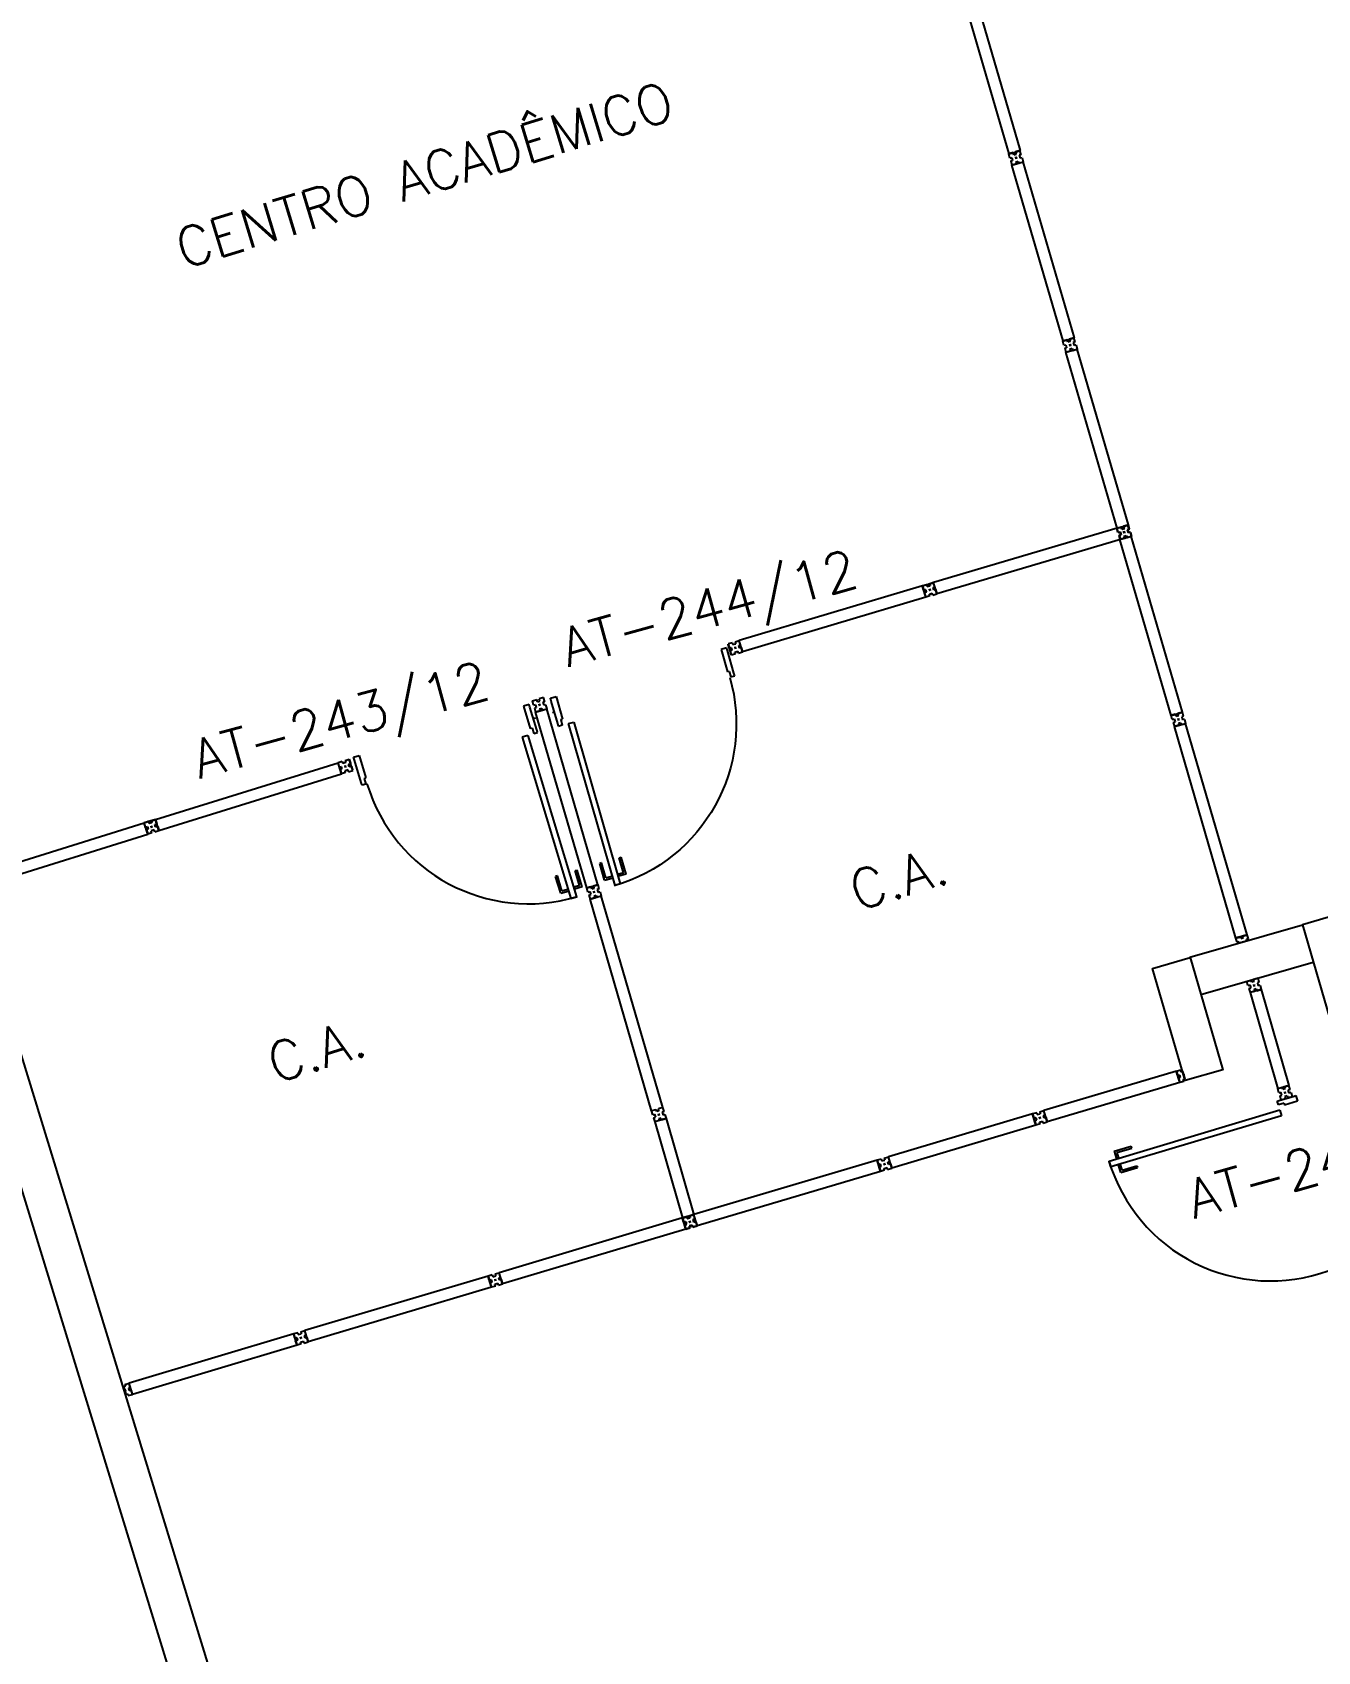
# Model space of a CAD drawing. Header units: millimetres. Extents: x 3089 to 3391, y 1087 to 1201.
# Drawn here: x 3132.51 to 3139.11, y 1111.65 to 1119.96 of the extents above; entities that cross this region are included whole.
import ezdxf

# ---------------------------------------------------------------- set-up
doc = ezdxf.new("R2010")
doc.units = ezdxf.units.MM
for name, color, linetype in [('ALV', 2, 'Continuous'), ('DIV', 2, 'Continuous'), ('ESTR', 3, 'Continuous'), ('TEXTO', 2, 'Continuous'), ('TEXTO-ENDEREÇO', 2, 'Continuous'), ('USO1', 2, 'Continuous')]:
    doc.layers.add(name, color=color, linetype=linetype)
doc.styles.add('1', font='romans.shx', dxfattribs={"height": 1.1})
doc.styles.add('UNB-100', font='simplex.shx', dxfattribs={"height": 0.2})
doc.styles.add('UNB-100-1', font='simplex.shx', dxfattribs={"height": 0.2})
doc.dimstyles.new('1-600', dxfattribs={"dimtxt": 1.1, "dimasz": 2.5, "dimexe": 2, "dimexo": 4, "dimgap": 0.2, "dimtad": 1, "dimdec": 0, "dimzin": 4, "dimdsep": 46, "dimlunit": 6, "dimtxsty": '1', "dimblk1": 'NONE', "dimblk2": 'NONE', "dimsah": 1, "dimcen": 0, "dimclrd": 2, "dimclre": 2, "dimclrt": 2, "dimadec": 0, "dimazin": 0, "dimtfac": 1, "dimtdec": 0, "dimtmove": 2, "dimatfit": 3, "dimldrblk": 'NONE', "dimfxl": 1, "dimtolj": 1, "dimtzin": 0, "dimarcsym": 0})

# ---------------------------------------------------------------- blocks, each defined once
blk = doc.blocks.new('PILINT-TTC')
for points in [[(-0.1572, -8.3909), (-0.1828, -8.9904), (-0.3826, -8.9819), (-0.357, -8.3824)], [(0.4422, -8.4164), (0.4167, -9.0159), (0.6165, -9.0244), (0.642, -8.425)]]:
    blk.add_lwpolyline(points, close=True)
blk = doc.blocks.new('DIVMT-TTC')
for p, q in [((-0.03, 0.03), (-0.03, 0.006)), ((-0.008, 0.03), (-0.03, 0.03)), ((-0.0185, 0.006), (-0.03, 0.006)), ((-0.0185, -0.006), (-0.0185, 0.006)), ((-0.008, 0.03), (-0.008, 0.02)), ((-0.008, 0.02), (0.008, 0.02)), ((-0.0051, 0), (0.0051, 0)), ((0.0051, 0), (-0.0051, 0)), ((-0.0051, 0), (0.0051, 0)), ((0, -0.0051), (0, 0.0051)), ((0, 0.0051), (0, -0.0051)), ((0.008, 0.03), (0.008, 0.02)), ((0.008, 0.03), (0.03, 0.03)), ((0.0205, 0.006), (0.03, 0.006)), ((0.0205, -0.006), (0.0205, 0.006)), ((0.0205, 0.006), (0.0205, -0.006)), ((0.0205, 0.006), (0.03, 0.006)), ((0.97, 0.03), (0.03, 0.03)), ((0.03, 0.006), (0.03, 0.03)), ((0.03, -0.03), (0.03, 0.03)), ((0.03, -0.005), (0.03, 0.005)), ((0.97, -0.03), (0.97, 0.03)), ((0.97, 0.03), (0.97, 0.009)), ((0.97, 0.009), (0.97, 0.027)), ((0.9795, 0.006), (0.97, 0.006)), ((0.97, -0.005), (0.97, 0.005)), ((0.9795, 0.006), (0.9795, -0.006)), ((1.0051, 0), (0.9949, 0)), ((1, 0.0051), (1, -0.0051)), ((-0.0185, -0.006), (-0.03, -0.006)), ((-0.03, -0.03), (-0.03, -0.006)), ((-0.008, -0.03), (-0.03, -0.03)), ((-0.008, -0.03), (-0.008, -0.02)), ((-0.008, -0.02), (0.008, -0.02)), ((0.008, -0.03), (0.008, -0.02)), ((0.008, -0.03), (0.03, -0.03)), ((0.0205, -0.006), (0.03, -0.006)), ((0.0205, -0.006), (0.03, -0.006)), ((0.03, -0.006), (0.03, -0.03)), ((0.97, -0.03), (0.03, -0.03)), ((0.9795, -0.006), (0.97, -0.006)), ((0.97, -0.009), (0.97, -0.027))]:
    blk.add_line(p, q)
blk = doc.blocks.new('PDV2D-TTC')
at = {"layer": 'DIV'}
for p, q in [((0.0299, 0.05), (0.0599, 0.05)), ((0.0299, 0.035), (0.0299, 0.05)), ((0.0299, -0.035), (0.0299, 0.035)), ((0.0599, 0.05), (0.0599, -0.0199)), ((0.9412, 0.05), (0.9412, -0.0199)), ((0.9712, 0.05), (0.9412, 0.05)), ((0.9712, 0.035), (0.9712, 0.05)), ((0.9712, -0.035), (0.9712, 0.035)), ((0.0299, -0.05), (0.0299, -0.0347)), ((0.05, -0.05), (0.0299, -0.05)), ((0.05, -0.0199), (0.0599, -0.0199)), ((0.05, -0.0199), (0.05, -0.05)), ((0.0787, -0.0505), (0.1087, -0.0505)), ((0.0787, -0.0505), (0.0787, -0.9647)), ((0.1087, -0.0505), (0.1087, -0.9647)), ((0.9512, -0.0199), (0.9412, -0.0199)), ((0.9512, -0.0199), (0.9512, -0.05)), ((0.9512, -0.05), (0.9712, -0.05)), ((0.9712, -0.05), (0.9712, -0.0347)), ((0.1087, -0.9647), (0.0787, -0.9647))]:
    blk.add_line(p, q, dxfattribs=at)
at = {"layer": 'DIV', "color": 1}
for p, q in [((0.0362, -0.9247), (0.0362, -0.8347)), ((0.0462, -0.8347), (0.0364, -0.8347)), ((0.0462, -0.9147), (0.0462, -0.8347)), ((0.1409, -0.9147), (0.1409, -0.8347)), ((0.1409, -0.8347), (0.1507, -0.8347)), ((0.1509, -0.9247), (0.1509, -0.8347)), ((0.0362, -0.9247), (0.0763, -0.9247)), ((0.0462, -0.9147), (0.0763, -0.9147)), ((0.1409, -0.9147), (0.1108, -0.9147)), ((0.1509, -0.9247), (0.1108, -0.9247))]:
    blk.add_line(p, q, dxfattribs=at)
blk.add_arc((0.0755, -0.1001), 0.8651, 270, 3.32145, dxfattribs=at)
blk = doc.blocks.new('MTT-TTC')
for p, q in [((-0.008, 0.03), (-0.03, 0.03)), ((-0.03, 0.03), (-0.03, 0.006)), ((-0.0185, 0.006), (-0.03, 0.006)), ((-0.0185, -0.006), (-0.0185, 0.006)), ((-0.008, 0.03), (-0.008, 0.02)), ((-0.008, 0.02), (0.008, 0.02)), ((-0.0051, 0), (0.0051, 0)), ((0, -0.0051), (0, 0.0051)), ((0.008, 0.03), (0.03, 0.03)), ((0.008, 0.03), (0.008, 0.02)), ((0.0205, -0.006), (0.0205, 0.006)), ((0.0205, 0.006), (0.03, 0.006)), ((0.03, 0.006), (0.03, 0.03)), ((-0.03, -0.03), (-0.03, -0.006)), ((-0.0185, -0.006), (-0.03, -0.006)), ((-0.008, -0.03), (-0.03, -0.03)), ((-0.008, -0.02), (0.008, -0.02)), ((-0.008, -0.03), (-0.008, -0.02)), ((0.008, -0.03), (0.008, -0.02)), ((0.008, -0.03), (0.03, -0.03)), ((0.0205, -0.006), (0.03, -0.006)), ((0.03, -0.006), (0.03, -0.03))]:
    blk.add_line(p, q)
blk = doc.blocks.new('MTINI-TTC')
for p, q in [((-0.03, 0.008), (-0.03, 0.03)), ((0.03, 0.03), (-0.03, 0.03)), ((-0.03, 0.008), (-0.02, 0.008)), ((-0.009, 0.03), (-0.027, 0.03)), ((-0.02, 0.008), (-0.02, 0)), ((-0.0009, 0), (-0.02, 0)), ((-0.006, 0.0205), (-0.006, 0.03)), ((-0.006, 0.0225), (-0.006, 0.027)), ((-0.006, 0.0205), (0.006, 0.0205)), ((0.0051, 0), (-0.0051, 0)), ((0.005, 0.03), (-0.005, 0.03)), ((0.004, 0.0205), (-0.004, 0.0205)), ((0.02, 0), (-0.0009, 0)), ((0, -0.0051), (0, 0.0051)), ((0.006, 0.0205), (0.006, 0.03)), ((0.006, 0.0225), (0.006, 0.027)), ((0.009, 0.03), (0.027, 0.03)), ((0.03, 0.008), (0.02, 0.008)), ((0.02, 0), (0.02, 0.008)), ((0.03, 0.008), (0.03, 0.03))]:
    blk.add_line(p, q)
blk = doc.blocks.new('*D158')
at = {"layer": 'DEFPOINTS', "color": 0, "transparency": 16777216}
for p in [(3164.9396, 1111.7936), (3165.2562, 1110.3274), (3135.4967, 1104.1041), (3135.9367, 1102.6701), (3156.9629, 1101.7413)]:
    blk.add_point(p, dxfattribs=at)
at = {"layer": 'USO1', "color": 2, "lineweight": -2, "transparency": 16777216}
for p, q in [((3166.1002, 1106.4174), (3167.0501, 1102.0167)), ((3137.1102, 1098.8461), (3138.4284, 1094.5505))]:
    blk.add_line(p, q, dxfattribs=at)
blk.add_arc((3240.3821, 762.3058), 349.5358, 102.18129, 107.059339, dxfattribs=at)
at = {"layer": 'USO1', "color": 2, "transparency": 16777216, "insert": (3151.9194, 1101.4266), "char_height": 1.1, "attachment_point": 5, "rotation": 14.62031, "style": '1'}
blk.add_mtext('\\A1;Agronomia e Veterinária', dxfattribs=at)
blk = doc.blocks.new('_NONE')
at = {"color": 0, "linetype": 'ByBlock'}
blk.add_circle((0, 0), 0.25, dxfattribs=at)
blk = doc.blocks.new('PDV1E-TTC')
at = {"layer": 'DIV'}
for p, q in [((-0.94, 0.075), (-0.91, 0.075)), ((-0.94, 0.06), (-0.94, 0.075)), ((-0.94, -0.06), (-0.94, 0.06)), ((-0.91, 0.075), (-0.91, -0.0449)), ((0, 0.075), (-0.03, 0.075)), ((-0.03, 0.075), (-0.03, -0.0449)), ((0, 0.06), (0, 0.075)), ((0, -0.06), (0, 0.06)), ((0, 0), (0.0116, 0)), ((-0.94, -0.075), (-0.94, -0.0597)), ((-0.9199, -0.075), (-0.94, -0.075)), ((-0.9199, -0.0449), (-0.9199, -0.075)), ((-0.9199, -0.0449), (-0.91, -0.0449)), ((-0.0521, -0.0755), (-0.0821, -0.0755)), ((-0.0817, -0.0755), (-0.0817, -0.9397)), ((-0.0517, -0.0755), (-0.0517, -0.9397)), ((-0.0201, -0.0449), (-0.03, -0.0449)), ((-0.0201, -0.0449), (-0.0201, -0.075)), ((-0.0201, -0.075), (0, -0.075)), ((0, -0.075), (0, -0.0597)), ((-0.0817, -0.9397), (-0.0517, -0.9397))]:
    blk.add_line(p, q, dxfattribs=at)
at = {"layer": 'DIV', "color": 1}
for p, q in [((-0.1238, -0.8997), (-0.1238, -0.8097)), ((-0.1138, -0.8097), (-0.1237, -0.8097)), ((-0.1138, -0.8897), (-0.1138, -0.8097)), ((-0.0192, -0.8097), (-0.0093, -0.8097)), ((-0.0192, -0.8897), (-0.0192, -0.8097)), ((-0.0092, -0.8997), (-0.0092, -0.8097)), ((-0.1238, -0.8997), (-0.0838, -0.8997)), ((-0.1138, -0.8897), (-0.0838, -0.8897)), ((-0.0192, -0.8897), (-0.0492, -0.8897)), ((-0.0092, -0.8997), (-0.0492, -0.8997))]:
    blk.add_line(p, q, dxfattribs=at)
blk.add_arc((-0.0485, -0.0751), 0.8651, 180, 270, dxfattribs=at)

msp = doc.modelspace()

# ---------------------------------------------------------------- linework, layer by layer
at = {"layer": 'ALV'}
for p, q in [((3135.6943, 1104.1628), (3130.358, 1121.5524)), ((3135.5031, 1104.1041), (3130.1668, 1121.4938))]:
    msp.add_line(p, q, dxfattribs=at)
at = {"layer": 'DIV'}
for p, q in [((3138.0796, 1117.4132), (3137.1382, 1117.1344)), ((3138.0967, 1117.3557), (3137.1553, 1117.0769)), ((3137.0807, 1117.1172), (3137.1381, 1117.1345)), ((3137.1381, 1117.1345), (3137.118, 1117.1284)), ((3137.0807, 1117.1173), (3136.1408, 1116.8365)), ((3137.0978, 1117.0598), (3136.1579, 1116.779)), ((3137.1018, 1117.1236), (3137.0807, 1117.1173)), ((3137.0807, 1117.1173), (3137.0875, 1117.0943)), ((3137.0807, 1117.1173), (3137.0867, 1117.0972)), ((3137.0978, 1117.0598), (3137.0807, 1117.1173)), ((3137.0867, 1117.0972), (3137.0816, 1117.1144)), ((3137.1008, 1117.1233), (3137.0835, 1117.1181)), ((3137.0986, 1117.0976), (3137.0875, 1117.0943)), ((3137.0967, 1117.097), (3137.0875, 1117.0943)), ((3137.0907, 1117.0838), (3137.0878, 1117.0933)), ((3137.102, 1117.0861), (3137.091, 1117.0828)), ((3137.1001, 1117.0855), (3137.091, 1117.0828)), ((3137.0978, 1117.0598), (3137.091, 1117.0828)), ((3137.0918, 1117.0799), (3137.097, 1117.0627)), ((3137.0967, 1117.097), (3137.1001, 1117.0855)), ((3137.1189, 1117.0661), (3137.0978, 1117.0598)), ((3137.102, 1117.0861), (3137.0986, 1117.0976)), ((3137.1018, 1117.1236), (3137.1046, 1117.114)), ((3137.1064, 1117.115), (3137.1036, 1117.1241)), ((3137.1046, 1117.1244), (3137.1142, 1117.1273)), ((3137.1046, 1117.114), (3137.12, 1117.1186)), ((3137.1179, 1117.1185), (3137.1064, 1117.115)), ((3137.1229, 1117.0986), (3137.1131, 1117.0956)), ((3137.1131, 1117.0957), (3137.1229, 1117.0986)), ((3137.1229, 1117.0986), (3137.1131, 1117.0957)), ((3137.1131, 1117.0957), (3137.1229, 1117.0986)), ((3137.1229, 1117.0986), (3137.1131, 1117.0957)), ((3137.1179, 1117.1185), (3137.1151, 1117.1276)), ((3137.1161, 1117.0757), (3137.1314, 1117.0802)), ((3137.1189, 1117.0661), (3137.1161, 1117.0757)), ((3137.1195, 1117.0922), (3137.1165, 1117.102)), ((3137.1166, 1117.102), (3137.1195, 1117.0922)), ((3137.1195, 1117.0922), (3137.1166, 1117.102)), ((3137.1166, 1117.102), (3137.1195, 1117.0922)), ((3137.1171, 1117.1281), (3137.1382, 1117.1344)), ((3137.1171, 1117.1281), (3137.12, 1117.1186)), ((3137.118, 1117.1284), (3137.1353, 1117.1336)), ((3137.1342, 1117.0706), (3137.1314, 1117.0802)), ((3137.1342, 1117.0706), (3137.1553, 1117.0769)), ((3137.1359, 1117.1087), (3137.1451, 1117.1114)), ((3137.1359, 1117.1087), (3137.1451, 1117.1114)), ((3137.1359, 1117.1087), (3137.1394, 1117.0972)), ((3137.1394, 1117.0972), (3137.1359, 1117.1087)), ((3137.1553, 1117.0769), (3137.1382, 1117.1344)), ((3137.1451, 1117.1114), (3137.1382, 1117.1344)), ((3137.1394, 1117.0972), (3137.1485, 1117.0999)), ((3137.1394, 1117.0972), (3137.1485, 1117.0999)), ((3137.1482, 1117.1009), (3137.1453, 1117.1105)), ((3137.1485, 1117.0999), (3137.1553, 1117.0769)), ((3136.1044, 1116.8257), (3136.0833, 1116.8194)), ((3136.0833, 1116.8194), (3136.0902, 1116.7964)), ((3136.0833, 1116.8194), (3136.0893, 1116.7993)), ((3136.1004, 1116.7619), (3136.0833, 1116.8194)), ((3136.0893, 1116.7993), (3136.0842, 1116.8165)), ((3136.1044, 1116.8257), (3136.1072, 1116.8161)), ((3136.1072, 1116.8161), (3136.1226, 1116.8206)), ((3136.1192, 1116.8041), (3136.1221, 1116.7943)), ((3136.1221, 1116.7943), (3136.1192, 1116.8041)), ((3136.1192, 1116.8041), (3136.1221, 1116.7943)), ((3136.1197, 1116.8302), (3136.1408, 1116.8365)), ((3136.1197, 1116.8302), (3136.1226, 1116.8206)), ((3136.1386, 1116.8108), (3136.1477, 1116.8135)), ((3136.1386, 1116.8108), (3136.1477, 1116.8135)), ((3136.1386, 1116.8108), (3136.142, 1116.7993)), ((3136.142, 1116.7993), (3136.1386, 1116.8108)), ((3136.1579, 1116.779), (3136.1408, 1116.8365)), ((3136.1477, 1116.8135), (3136.1408, 1116.8365)), ((3136.1508, 1116.803), (3136.1479, 1116.8126)), ((3136.1012, 1116.7997), (3136.0902, 1116.7964)), ((3136.0993, 1116.7991), (3136.0902, 1116.7964)), ((3136.0933, 1116.7858), (3136.0904, 1116.7954)), ((3136.1046, 1116.7882), (3136.0936, 1116.7849)), ((3136.1027, 1116.7876), (3136.0936, 1116.7849)), ((3136.1004, 1116.7619), (3136.0936, 1116.7849)), ((3136.0944, 1116.782), (3136.0996, 1116.7648)), ((3136.0993, 1116.7991), (3136.1027, 1116.7876)), ((3136.1215, 1116.7682), (3136.1004, 1116.7619)), ((3136.1046, 1116.7882), (3136.1012, 1116.7997)), ((3136.1157, 1116.7977), (3136.1255, 1116.8007)), ((3136.1255, 1116.8007), (3136.1157, 1116.7977)), ((3136.1157, 1116.7977), (3136.1255, 1116.8007)), ((3136.1255, 1116.8007), (3136.1157, 1116.7977)), ((3136.1187, 1116.7777), (3136.134, 1116.7823)), ((3136.1215, 1116.7682), (3136.1187, 1116.7777)), ((3136.1368, 1116.7727), (3136.134, 1116.7823)), ((3136.1368, 1116.7727), (3136.1579, 1116.779)), ((3136.142, 1116.7993), (3136.1511, 1116.802)), ((3136.142, 1116.7993), (3136.1511, 1116.802)), ((3136.1511, 1116.802), (3136.1579, 1116.779)), ((3138.3565, 1116.4528), (3138.3795, 1116.4595)), ((3138.3626, 1116.4316), (3138.3565, 1116.4528)), ((3138.3626, 1116.4316), (3138.3722, 1116.4344)), ((3138.3671, 1116.4163), (3138.3767, 1116.4191)), ((3138.3671, 1116.4163), (3138.3732, 1116.3952)), ((3138.3722, 1116.4344), (3138.3767, 1116.4191)), ((3138.3732, 1116.3952), (3138.4309, 1116.4119)), ((3138.3963, 1116.4018), (3138.3732, 1116.3952)), ((3138.6891, 1115.3099), (3138.3732, 1116.3952)), ((3138.3828, 1116.4484), (3138.3795, 1116.4595)), ((3138.3828, 1116.4484), (3138.3943, 1116.4518)), ((3138.3986, 1116.4338), (3138.3888, 1116.4309)), ((3138.3888, 1116.4309), (3138.3986, 1116.4338)), ((3138.4141, 1116.4695), (3138.3911, 1116.4628)), ((3138.3943, 1116.4518), (3138.3911, 1116.4628)), ((3138.3923, 1116.4372), (3138.3951, 1116.4274)), ((3138.3951, 1116.4274), (3138.3923, 1116.4372)), ((3138.3923, 1116.4372), (3138.3951, 1116.4274)), ((3138.4052, 1116.4143), (3138.3936, 1116.411)), ((3138.3936, 1116.411), (3138.4052, 1116.4143)), ((3138.3936, 1116.411), (3138.3963, 1116.4018)), ((3138.3936, 1116.411), (3138.3963, 1116.4018)), ((3138.3973, 1116.4021), (3138.4069, 1116.4049)), ((3138.4052, 1116.4143), (3138.4078, 1116.4052)), ((3138.4052, 1116.4143), (3138.4078, 1116.4052)), ((3138.4078, 1116.4052), (3138.4309, 1116.4119)), ((3138.4203, 1116.4484), (3138.4107, 1116.4456)), ((3138.4107, 1116.4456), (3138.4151, 1116.4302)), ((3138.4203, 1116.4484), (3138.4141, 1116.4695)), ((3138.4247, 1116.433), (3138.4151, 1116.4302)), ((3138.4247, 1116.433), (3138.4309, 1116.4119)), ((3138.7467, 1115.3267), (3138.4309, 1116.4119)), ((3134.1189, 1116.221), (3134.1399, 1116.2275)), ((3134.1189, 1116.221), (3134.1219, 1116.2115)), ((3134.1399, 1116.2275), (3134.1471, 1116.2046)), ((3134.1399, 1116.2275), (3134.1462, 1116.2075)), ((3134.1578, 1116.1703), (3134.1399, 1116.2275)), ((3134.1462, 1116.2075), (3134.1408, 1116.2247)), ((3133.1458, 1115.9189), (3134.0827, 1116.2097)), ((3133.1636, 1115.8617), (3134.1005, 1116.1524)), ((3134.1037, 1116.2162), (3134.0827, 1116.2097)), ((3134.1005, 1116.1524), (3134.0827, 1116.2097)), ((3134.0898, 1116.1868), (3134.0827, 1116.2097)), ((3134.0989, 1116.1896), (3134.0898, 1116.1868)), ((3134.0989, 1116.1896), (3134.0898, 1116.1868)), ((3134.0931, 1116.1763), (3134.0901, 1116.1858)), ((3134.1024, 1116.1782), (3134.0934, 1116.1753)), ((3134.1024, 1116.1782), (3134.0934, 1116.1753)), ((3134.0934, 1116.1753), (3134.1005, 1116.1524)), ((3134.0989, 1116.1896), (3134.1024, 1116.1782)), ((3134.1024, 1116.1782), (3134.0989, 1116.1896)), ((3134.1215, 1116.159), (3134.1005, 1116.1524)), ((3134.1037, 1116.2162), (3134.1066, 1116.2067)), ((3134.1219, 1116.2115), (3134.1066, 1116.2067)), ((3134.1251, 1116.1915), (3134.1153, 1116.1885)), ((3134.1153, 1116.1885), (3134.1251, 1116.1915)), ((3134.1251, 1116.1915), (3134.1153, 1116.1885)), ((3134.1153, 1116.1885), (3134.1251, 1116.1915)), ((3134.1338, 1116.1733), (3134.1185, 1116.1685)), ((3134.1215, 1116.159), (3134.1185, 1116.1685)), ((3134.1187, 1116.1949), (3134.1217, 1116.1851)), ((3134.1217, 1116.1851), (3134.1187, 1116.1949)), ((3134.1187, 1116.1949), (3134.1217, 1116.1851)), ((3134.1368, 1116.1637), (3134.1338, 1116.1733)), ((3134.1361, 1116.2012), (3134.1471, 1116.2046)), ((3134.1397, 1116.1898), (3134.1361, 1116.2012)), ((3134.1368, 1116.1637), (3134.1578, 1116.1703)), ((3134.138, 1116.2018), (3134.1471, 1116.2046)), ((3134.138, 1116.2018), (3134.1416, 1116.1904)), ((3134.1397, 1116.1898), (3134.1506, 1116.1932)), ((3134.1416, 1116.1904), (3134.1506, 1116.1932)), ((3134.1503, 1116.1941), (3134.1474, 1116.2037)), ((3134.1578, 1116.1703), (3134.1506, 1116.1932)), ((3134.1515, 1116.1903), (3134.1569, 1116.1731)), ((3132.2366, 1115.6344), (3133.0885, 1115.9011)), ((3133.1095, 1115.9076), (3133.0885, 1115.9011)), ((3133.1064, 1115.8438), (3133.0885, 1115.9011)), ((3133.0957, 1115.8782), (3133.0885, 1115.9011)), ((3133.1459, 1115.9189), (3133.0886, 1115.9012)), ((3133.0886, 1115.9012), (3133.1086, 1115.9074)), ((3133.1086, 1115.9074), (3133.0914, 1115.9021)), ((3133.1095, 1115.9076), (3133.1125, 1115.8981)), ((3133.1143, 1115.8992), (3133.1115, 1115.9083)), ((3133.122, 1115.9115), (3133.1124, 1115.9086)), ((3133.1278, 1115.9029), (3133.1125, 1115.8981)), ((3133.1143, 1115.8992), (3133.1258, 1115.9027)), ((3133.1258, 1115.9027), (3133.1229, 1115.9118)), ((3133.1248, 1115.9124), (3133.1458, 1115.9189)), ((3133.1248, 1115.9124), (3133.1278, 1115.9029)), ((3133.1258, 1115.9127), (3133.143, 1115.918)), ((3133.142, 1115.8926), (3133.1529, 1115.896)), ((3133.1455, 1115.8812), (3133.142, 1115.8926)), ((3133.1439, 1115.8932), (3133.1529, 1115.896)), ((3133.1439, 1115.8932), (3133.1474, 1115.8818)), ((3133.1458, 1115.9189), (3133.1529, 1115.896)), ((3133.1458, 1115.9189), (3133.152, 1115.8989)), ((3133.1636, 1115.8617), (3133.1458, 1115.9189)), ((3133.152, 1115.8989), (3133.1467, 1115.9161)), ((3133.1562, 1115.8855), (3133.1532, 1115.8951)), ((3132.2544, 1115.5771), (3133.1064, 1115.8438)), ((3133.1047, 1115.881), (3133.0957, 1115.8782)), ((3133.1047, 1115.881), (3133.0957, 1115.8782)), ((3133.0989, 1115.8677), (3133.0959, 1115.8772)), ((3133.1083, 1115.8696), (3133.0992, 1115.8667)), ((3133.1083, 1115.8696), (3133.0992, 1115.8667)), ((3133.0992, 1115.8667), (3133.1064, 1115.8438)), ((3133.1047, 1115.881), (3133.1083, 1115.8696)), ((3133.1083, 1115.8696), (3133.1047, 1115.881)), ((3133.1274, 1115.8504), (3133.1064, 1115.8438)), ((3133.1212, 1115.8799), (3133.131, 1115.8829)), ((3133.1309, 1115.8829), (3133.1212, 1115.8799)), ((3133.1212, 1115.8799), (3133.1309, 1115.8829)), ((3133.1309, 1115.8829), (3133.1212, 1115.8799)), ((3133.1212, 1115.8799), (3133.1309, 1115.8829)), ((3133.1397, 1115.8647), (3133.1244, 1115.8599)), ((3133.1274, 1115.8504), (3133.1244, 1115.8599)), ((3133.1276, 1115.8765), (3133.1246, 1115.8863)), ((3133.1246, 1115.8863), (3133.1276, 1115.8765)), ((3133.1276, 1115.8765), (3133.1246, 1115.8863)), ((3133.1246, 1115.8863), (3133.1276, 1115.8765)), ((3133.1426, 1115.8551), (3133.1397, 1115.8647)), ((3133.1426, 1115.8551), (3133.1636, 1115.8617)), ((3133.1455, 1115.8812), (3133.1565, 1115.8846)), ((3133.1474, 1115.8818), (3133.1565, 1115.8846)), ((3133.1636, 1115.8617), (3133.1565, 1115.8846)), ((3133.1574, 1115.8817), (3133.1627, 1115.8645)), ((3135.3587, 1115.5669), (3135.3817, 1115.5736)), ((3135.3648, 1115.5457), (3135.3587, 1115.5669)), ((3135.3849, 1115.5625), (3135.3817, 1115.5736)), ((3135.3849, 1115.5625), (3135.3964, 1115.5659)), ((3135.4163, 1115.5836), (3135.3932, 1115.5769)), ((3135.3964, 1115.5659), (3135.3932, 1115.5769)), ((3135.4224, 1115.5625), (3135.4128, 1115.5597)), ((3135.4128, 1115.5597), (3135.4173, 1115.5443)), ((3135.4224, 1115.5625), (3135.4163, 1115.5836)), ((3135.3648, 1115.5457), (3135.3744, 1115.5485)), ((3135.3693, 1115.5304), (3135.3789, 1115.5332)), ((3135.3693, 1115.5304), (3135.3754, 1115.5093)), ((3135.3744, 1115.5485), (3135.3789, 1115.5332)), ((3135.3754, 1115.5093), (3135.433, 1115.526)), ((3135.3985, 1115.516), (3135.3754, 1115.5093)), ((3135.6913, 1114.424), (3135.3754, 1115.5093)), ((3135.4007, 1115.5479), (3135.3909, 1115.545)), ((3135.3909, 1115.545), (3135.4007, 1115.5479)), ((3135.3944, 1115.5513), (3135.3973, 1115.5415)), ((3135.3973, 1115.5415), (3135.3944, 1115.5513)), ((3135.3944, 1115.5513), (3135.3973, 1115.5415)), ((3135.4073, 1115.5284), (3135.3958, 1115.5251)), ((3135.3958, 1115.5251), (3135.4073, 1115.5284)), ((3135.3958, 1115.5251), (3135.3985, 1115.516)), ((3135.3958, 1115.5251), (3135.3985, 1115.516)), ((3135.3994, 1115.5162), (3135.409, 1115.519)), ((3135.4073, 1115.5284), (3135.41, 1115.5193)), ((3135.4073, 1115.5284), (3135.41, 1115.5193)), ((3135.41, 1115.5193), (3135.433, 1115.526)), ((3135.4269, 1115.5471), (3135.4173, 1115.5443)), ((3135.4269, 1115.5471), (3135.433, 1115.526)), ((3135.7489, 1114.4408), (3135.433, 1115.526)), ((3138.6891, 1115.3099), (3138.7467, 1115.3267)), ((3138.7093, 1115.3158), (3138.692, 1115.3108)), ((3138.7148, 1115.3075), (3138.7122, 1115.3166)), ((3138.7131, 1115.3169), (3138.7227, 1115.3197)), ((3138.7263, 1115.3109), (3138.7148, 1115.3075)), ((3138.7263, 1115.3109), (3138.7237, 1115.32)), ((3138.7467, 1115.3267), (3138.7266, 1115.3208)), ((3138.7266, 1115.3208), (3138.7438, 1115.3259)), ((3138.7312, 1115.2909), (3138.7214, 1115.2881)), ((3138.7277, 1115.2846), (3138.7249, 1115.2944)), ((3138.7447, 1115.0875), (3138.7678, 1115.0941)), ((3138.7508, 1115.0663), (3138.7447, 1115.0875)), ((3138.7508, 1115.0663), (3138.7605, 1115.0691)), ((3138.7605, 1115.0691), (3138.7649, 1115.0537)), ((3138.771, 1115.0831), (3138.7678, 1115.0941)), ((3138.7825, 1115.0864), (3138.771, 1115.0831)), ((3138.7868, 1115.0684), (3138.777, 1115.0656)), ((3138.777, 1115.0656), (3138.7868, 1115.0684)), ((3138.8024, 1115.1041), (3138.7793, 1115.0975)), ((3138.7825, 1115.0864), (3138.7793, 1115.0975)), ((3138.7805, 1115.0719), (3138.7833, 1115.0621)), ((3138.7833, 1115.0621), (3138.7805, 1115.0719)), ((3138.7805, 1115.0719), (3138.7833, 1115.0621)), ((3138.8085, 1115.083), (3138.7989, 1115.0802)), ((3138.7989, 1115.0802), (3138.8033, 1115.0648)), ((3138.8085, 1115.083), (3138.8024, 1115.1041)), ((3138.8129, 1115.0676), (3138.8033, 1115.0648)), ((3138.8129, 1115.0676), (3138.819, 1115.0465)), ((3138.7553, 1115.051), (3138.7649, 1115.0537)), ((3138.7553, 1115.051), (3138.7614, 1115.0298)), ((3138.819, 1115.0465), (3138.7614, 1115.0298)), ((3138.7844, 1115.0365), (3138.7614, 1115.0298)), ((3138.7614, 1115.0298), (3138.9035, 1114.5368)), ((3138.7933, 1115.0489), (3138.7818, 1115.0456)), ((3138.7818, 1115.0456), (3138.7933, 1115.0489)), ((3138.7818, 1115.0456), (3138.7844, 1115.0365)), ((3138.7818, 1115.0456), (3138.7844, 1115.0365)), ((3138.795, 1115.0395), (3138.7854, 1115.0368)), ((3138.7933, 1115.0489), (3138.796, 1115.0398)), ((3138.7933, 1115.0489), (3138.796, 1115.0398)), ((3138.796, 1115.0398), (3138.819, 1115.0465)), ((3138.819, 1115.0465), (3138.9612, 1114.5534)), ((3138.3835, 1114.6265), (3137.7032, 1114.4244)), ((3138.4006, 1114.569), (3137.7203, 1114.3669)), ((3138.4006, 1114.569), (3138.3835, 1114.6265)), ((3138.3835, 1114.6265), (3138.3894, 1114.6064)), ((3138.4049, 1114.6318), (3138.3838, 1114.6255)), ((3138.3838, 1114.6255), (3138.4009, 1114.568)), ((3138.3894, 1114.6064), (3138.3843, 1114.6236)), ((3138.3898, 1114.6054), (3138.3846, 1114.6226)), ((3138.3994, 1114.6062), (3138.3903, 1114.6035)), ((3138.3997, 1114.6052), (3138.3906, 1114.6025)), ((3138.3934, 1114.593), (3138.3906, 1114.6025)), ((3138.3909, 1114.6015), (3138.3938, 1114.5919)), ((3138.3978, 1114.6046), (3138.3935, 1114.6033)), ((3138.4028, 1114.5947), (3138.3937, 1114.592)), ((3138.4031, 1114.5937), (3138.394, 1114.591)), ((3138.3946, 1114.5891), (3138.3997, 1114.5719)), ((3138.3949, 1114.5881), (3138.4, 1114.5708)), ((3138.4012, 1114.5931), (3138.3969, 1114.5918)), ((3138.3994, 1114.6062), (3138.4028, 1114.5947)), ((3138.4031, 1114.5937), (3138.3997, 1114.6052)), ((3138.4003, 1114.6033), (3138.4026, 1114.5956)), ((3138.422, 1114.5742), (3138.4009, 1114.568)), ((3138.4049, 1114.6318), (3138.4077, 1114.6222)), ((3138.4154, 1114.6245), (3138.4077, 1114.6222)), ((3138.4154, 1114.6245), (3138.4213, 1114.6045)), ((3138.4257, 1114.6078), (3138.4159, 1114.6049)), ((3138.426, 1114.6067), (3138.4162, 1114.6038)), ((3138.4191, 1114.5838), (3138.4268, 1114.5861)), ((3138.422, 1114.5742), (3138.4191, 1114.5838)), ((3138.4193, 1114.6112), (3138.4222, 1114.6014)), ((3138.4196, 1114.6102), (3138.4225, 1114.6004)), ((3138.4213, 1114.6045), (3138.4268, 1114.5861)), ((3138.9612, 1114.5534), (3138.9035, 1114.5368)), ((3138.9266, 1114.5435), (3138.9035, 1114.5368)), ((3138.9096, 1114.5157), (3138.9035, 1114.5368)), ((3138.9096, 1114.5157), (3138.9192, 1114.5185)), ((3138.914, 1114.5003), (3138.9237, 1114.5031)), ((3138.914, 1114.5003), (3138.9201, 1114.4792)), ((3138.9237, 1114.5031), (3138.9192, 1114.5185)), ((3138.9201, 1114.4792), (3138.9432, 1114.4858)), ((3138.9292, 1114.5343), (3138.9266, 1114.5435)), ((3138.9292, 1114.5343), (3138.9266, 1114.5435)), ((3138.9372, 1114.5465), (3138.9275, 1114.5437)), ((3138.9292, 1114.5343), (3138.9407, 1114.5377)), ((3138.9407, 1114.5377), (3138.9292, 1114.5343)), ((3138.9358, 1114.5149), (3138.9456, 1114.5177)), ((3138.9456, 1114.5177), (3138.9358, 1114.5149)), ((3138.9381, 1114.5468), (3138.9612, 1114.5534)), ((3138.9407, 1114.5377), (3138.9381, 1114.5468)), ((3138.9407, 1114.5377), (3138.9381, 1114.5468)), ((3138.9421, 1114.5114), (3138.9392, 1114.5212)), ((3138.9392, 1114.5212), (3138.9421, 1114.5114)), ((3138.9421, 1114.5114), (3138.9392, 1114.5212)), ((3138.9515, 1114.5002), (3138.94, 1114.4969)), ((3138.94, 1114.4969), (3138.9432, 1114.4858)), ((3138.9515, 1114.5002), (3138.9547, 1114.4891)), ((3138.9778, 1114.4958), (3138.9547, 1114.4891)), ((3138.9673, 1114.5323), (3138.9577, 1114.5295)), ((3138.9621, 1114.5142), (3138.9577, 1114.5295)), ((3138.9673, 1114.5323), (3138.9612, 1114.5534)), ((3138.9717, 1114.5169), (3138.9621, 1114.5142)), ((3138.9717, 1114.5169), (3138.9778, 1114.4958)), ((3135.6912, 1114.4242), (3135.7143, 1114.4308)), ((3135.6973, 1114.403), (3135.6912, 1114.4242)), ((3135.6973, 1114.403), (3135.7069, 1114.4058)), ((3135.7069, 1114.4058), (3135.7114, 1114.3904)), ((3135.7175, 1114.4198), (3135.7143, 1114.4308)), ((3135.729, 1114.4231), (3135.7175, 1114.4198)), ((3135.7333, 1114.4051), (3135.7235, 1114.4022)), ((3135.7235, 1114.4022), (3135.7333, 1114.4051)), ((3135.7489, 1114.4408), (3135.7258, 1114.4341)), ((3135.729, 1114.4231), (3135.7258, 1114.4341)), ((3135.727, 1114.4086), (3135.7298, 1114.3988)), ((3135.7298, 1114.3988), (3135.727, 1114.4086)), ((3135.727, 1114.4086), (3135.7298, 1114.3988)), ((3135.755, 1114.4197), (3135.7454, 1114.4169)), ((3135.7454, 1114.4169), (3135.7498, 1114.4015)), ((3135.755, 1114.4197), (3135.7489, 1114.4408)), ((3135.7594, 1114.4043), (3135.7498, 1114.4015)), ((3135.7594, 1114.4043), (3135.7655, 1114.3831)), ((3137.6457, 1114.4073), (3136.9059, 1114.1863)), ((3137.6668, 1114.4136), (3137.6457, 1114.4073)), ((3137.6457, 1114.4073), (3137.6517, 1114.3872)), ((3137.6457, 1114.4073), (3137.6526, 1114.3843)), ((3137.6628, 1114.3498), (3137.6457, 1114.4073)), ((3137.6517, 1114.3872), (3137.6466, 1114.4044)), ((3137.6668, 1114.4136), (3137.6697, 1114.404)), ((3137.6697, 1114.404), (3137.685, 1114.4086)), ((3137.6845, 1114.3822), (3137.6816, 1114.392)), ((3137.6816, 1114.392), (3137.6845, 1114.3822)), ((3137.6816, 1114.392), (3137.6845, 1114.3822)), ((3137.6821, 1114.4181), (3137.7032, 1114.4244)), ((3137.6821, 1114.4181), (3137.685, 1114.4086)), ((3137.701, 1114.3987), (3137.7101, 1114.4014)), ((3137.701, 1114.3987), (3137.7101, 1114.4014)), ((3137.7044, 1114.3872), (3137.701, 1114.3987)), ((3137.701, 1114.3987), (3137.7044, 1114.3872)), ((3137.7101, 1114.4014), (3137.7032, 1114.4244)), ((3137.7203, 1114.3669), (3137.7032, 1114.4244)), ((3137.7132, 1114.3909), (3137.7104, 1114.4005)), ((3135.7018, 1114.3877), (3135.7114, 1114.3904)), ((3135.7018, 1114.3877), (3135.7079, 1114.3665)), ((3135.7655, 1114.3831), (3135.7079, 1114.3665)), ((3135.7309, 1114.3732), (3135.7079, 1114.3665)), ((3135.7079, 1114.3665), (3135.85, 1113.8735)), ((3135.7398, 1114.3856), (3135.7283, 1114.3823)), ((3135.7283, 1114.3823), (3135.7398, 1114.3856)), ((3135.7283, 1114.3823), (3135.7309, 1114.3732)), ((3135.7283, 1114.3823), (3135.7309, 1114.3732)), ((3135.7415, 1114.3762), (3135.7319, 1114.3734)), ((3135.7398, 1114.3856), (3135.7425, 1114.3765)), ((3135.7398, 1114.3856), (3135.7425, 1114.3765)), ((3135.7425, 1114.3765), (3135.7655, 1114.3831)), ((3135.7655, 1114.3831), (3135.9077, 1113.8901)), ((3137.6628, 1114.3498), (3136.9231, 1114.1288)), ((3137.6636, 1114.3876), (3137.6526, 1114.3843)), ((3137.6617, 1114.387), (3137.6526, 1114.3843)), ((3137.6557, 1114.3738), (3137.6528, 1114.3833)), ((3137.667, 1114.3761), (3137.656, 1114.3728)), ((3137.6651, 1114.3755), (3137.656, 1114.3728)), ((3137.6628, 1114.3498), (3137.656, 1114.3728)), ((3137.6568, 1114.3699), (3137.662, 1114.3527)), ((3137.6617, 1114.387), (3137.6651, 1114.3755)), ((3137.6839, 1114.3561), (3137.6628, 1114.3498)), ((3137.667, 1114.3761), (3137.6636, 1114.3876)), ((3137.6781, 1114.3857), (3137.6879, 1114.3886)), ((3137.6879, 1114.3886), (3137.6781, 1114.3857)), ((3137.6781, 1114.3857), (3137.6879, 1114.3886)), ((3137.6879, 1114.3886), (3137.6781, 1114.3857)), ((3137.6811, 1114.3657), (3137.6964, 1114.3702)), ((3137.6839, 1114.3561), (3137.6811, 1114.3657)), ((3137.6993, 1114.3606), (3137.6964, 1114.3702)), ((3137.6993, 1114.3606), (3137.7203, 1114.3669)), ((3137.7044, 1114.3872), (3137.7135, 1114.3899)), ((3137.7044, 1114.3872), (3137.7135, 1114.3899)), ((3137.7135, 1114.3899), (3137.7203, 1114.3669)), ((3136.8484, 1114.1692), (3135.9071, 1113.8903)), ((3136.8695, 1114.1754), (3136.8484, 1114.1692)), ((3136.8484, 1114.1692), (3136.8553, 1114.1461)), ((3136.8484, 1114.1692), (3136.8544, 1114.149)), ((3136.8656, 1114.1116), (3136.8484, 1114.1692)), ((3136.8544, 1114.149), (3136.8493, 1114.1663)), ((3136.8663, 1114.1494), (3136.8553, 1114.1461)), ((3136.8644, 1114.1489), (3136.8553, 1114.1461)), ((3136.8584, 1114.1356), (3136.8556, 1114.1452)), ((3136.8644, 1114.1489), (3136.8678, 1114.1374)), ((3136.8697, 1114.1379), (3136.8663, 1114.1494)), ((3136.8695, 1114.1754), (3136.8724, 1114.1658)), ((3136.8724, 1114.1658), (3136.8877, 1114.1704)), ((3136.8809, 1114.1475), (3136.8906, 1114.1504)), ((3136.8906, 1114.1504), (3136.8809, 1114.1475)), ((3136.8809, 1114.1475), (3136.8906, 1114.1504)), ((3136.8906, 1114.1504), (3136.8809, 1114.1475)), ((3136.8843, 1114.1538), (3136.8872, 1114.1441)), ((3136.8872, 1114.1441), (3136.8843, 1114.1538)), ((3136.8843, 1114.1538), (3136.8872, 1114.1441)), ((3136.8849, 1114.18), (3136.9059, 1114.1863)), ((3136.8849, 1114.18), (3136.8877, 1114.1704)), ((3136.9037, 1114.1606), (3136.9128, 1114.1633)), ((3136.9037, 1114.1606), (3136.9128, 1114.1633)), ((3136.9037, 1114.1606), (3136.9071, 1114.1491)), ((3136.9071, 1114.1491), (3136.9037, 1114.1606)), ((3136.9231, 1114.1288), (3136.9059, 1114.1863)), ((3136.9128, 1114.1633), (3136.9059, 1114.1863)), ((3136.9071, 1114.1491), (3136.9162, 1114.1518)), ((3136.9071, 1114.1491), (3136.9162, 1114.1518)), ((3136.9159, 1114.1527), (3136.9131, 1114.1623)), ((3136.9162, 1114.1518), (3136.9231, 1114.1288)), ((3136.8656, 1114.1116), (3135.9242, 1113.8328)), ((3136.8697, 1114.1379), (3136.8587, 1114.1346)), ((3136.8678, 1114.1374), (3136.8587, 1114.1346)), ((3136.8656, 1114.1116), (3136.8587, 1114.1346)), ((3136.8596, 1114.1318), (3136.8647, 1114.1145)), ((3136.8866, 1114.1179), (3136.8656, 1114.1116)), ((3136.8838, 1114.1275), (3136.8991, 1114.1321)), ((3136.8866, 1114.1179), (3136.8838, 1114.1275)), ((3136.902, 1114.1225), (3136.8991, 1114.1321)), ((3136.902, 1114.1225), (3136.9231, 1114.1288)), ((3135.8496, 1113.8732), (3134.9097, 1113.5924)), ((3135.8667, 1113.8157), (3134.9268, 1113.5349)), ((3135.8495, 1113.8731), (3135.907, 1113.8904)), ((3135.8707, 1113.8795), (3135.8496, 1113.8732)), ((3135.8496, 1113.8732), (3135.8564, 1113.8502)), ((3135.8496, 1113.8732), (3135.8556, 1113.8531)), ((3135.8667, 1113.8157), (3135.8496, 1113.8732)), ((3135.9077, 1113.8901), (3135.85, 1113.8735)), ((3135.8731, 1113.8802), (3135.85, 1113.8735)), ((3135.8561, 1113.8524), (3135.85, 1113.8735)), ((3135.8556, 1113.8531), (3135.8504, 1113.8703)), ((3135.8696, 1113.8792), (3135.8524, 1113.874)), ((3135.8645, 1113.8775), (3135.8549, 1113.8747)), ((3135.8561, 1113.8524), (3135.8657, 1113.8551)), ((3135.8674, 1113.8535), (3135.8564, 1113.8502)), ((3135.8655, 1113.8529), (3135.8564, 1113.8502)), ((3135.8596, 1113.8397), (3135.8567, 1113.8492)), ((3135.8709, 1113.842), (3135.8598, 1113.8387)), ((3135.8689, 1113.8414), (3135.8598, 1113.8387)), ((3135.8667, 1113.8157), (3135.8598, 1113.8387)), ((3135.8605, 1113.837), (3135.8702, 1113.8398)), ((3135.8605, 1113.837), (3135.8666, 1113.8159)), ((3135.8607, 1113.8358), (3135.8658, 1113.8186)), ((3135.8631, 1113.8459), (3135.8729, 1113.8487)), ((3135.8729, 1113.8487), (3135.8631, 1113.8459)), ((3135.8654, 1113.8778), (3135.8885, 1113.8844)), ((3135.8655, 1113.8529), (3135.8689, 1113.8414)), ((3135.8702, 1113.8398), (3135.8657, 1113.8551)), ((3135.8694, 1113.8424), (3135.8666, 1113.8522)), ((3135.8666, 1113.8522), (3135.8694, 1113.8424)), ((3135.8694, 1113.8424), (3135.8666, 1113.8522)), ((3135.8666, 1113.8159), (3135.8897, 1113.8225)), ((3135.8878, 1113.822), (3135.8667, 1113.8157)), ((3135.8709, 1113.842), (3135.8674, 1113.8535)), ((3135.8707, 1113.8795), (3135.8735, 1113.8699)), ((3135.8752, 1113.8709), (3135.8725, 1113.88)), ((3135.8757, 1113.871), (3135.8731, 1113.8802)), ((3135.8757, 1113.871), (3135.8731, 1113.8802)), ((3135.8735, 1113.8803), (3135.883, 1113.8832)), ((3135.8735, 1113.8699), (3135.8888, 1113.8745)), ((3135.8867, 1113.8744), (3135.8752, 1113.8709)), ((3135.8757, 1113.871), (3135.8872, 1113.8744)), ((3135.8872, 1113.8744), (3135.8757, 1113.871)), ((3135.8918, 1113.8545), (3135.882, 1113.8515)), ((3135.882, 1113.8516), (3135.8918, 1113.8545)), ((3135.8918, 1113.8545), (3135.882, 1113.8516)), ((3135.882, 1113.8516), (3135.8918, 1113.8545)), ((3135.8918, 1113.8545), (3135.882, 1113.8516)), ((3135.8867, 1113.8744), (3135.884, 1113.8835)), ((3135.8872, 1113.8744), (3135.8846, 1113.8835)), ((3135.8872, 1113.8744), (3135.8846, 1113.8835)), ((3135.8849, 1113.8316), (3135.9003, 1113.8361)), ((3135.8878, 1113.822), (3135.8849, 1113.8316)), ((3135.8883, 1113.8481), (3135.8854, 1113.8579)), ((3135.8854, 1113.8579), (3135.8883, 1113.8481)), ((3135.8883, 1113.8481), (3135.8854, 1113.8579)), ((3135.8854, 1113.8579), (3135.8883, 1113.8481)), ((3135.886, 1113.884), (3135.9071, 1113.8903)), ((3135.886, 1113.884), (3135.8888, 1113.8745)), ((3135.898, 1113.8369), (3135.8865, 1113.8336)), ((3135.8865, 1113.8336), (3135.8897, 1113.8225)), ((3135.907, 1113.8904), (3135.8869, 1113.8843)), ((3135.8869, 1113.8843), (3135.9041, 1113.8895)), ((3135.898, 1113.8369), (3135.9012, 1113.8258)), ((3135.9031, 1113.8265), (3135.9003, 1113.8361)), ((3135.9243, 1113.8325), (3135.9012, 1113.8258)), ((3135.9031, 1113.8265), (3135.9242, 1113.8328)), ((3135.9138, 1113.869), (3135.9042, 1113.8662)), ((3135.9086, 1113.8508), (3135.9042, 1113.8662)), ((3135.9048, 1113.8646), (3135.9139, 1113.8673)), ((3135.9048, 1113.8646), (3135.9139, 1113.8673)), ((3135.9048, 1113.8646), (3135.9082, 1113.8531)), ((3135.9082, 1113.8531), (3135.9048, 1113.8646)), ((3135.9242, 1113.8328), (3135.9071, 1113.8903)), ((3135.9139, 1113.8673), (3135.9071, 1113.8903)), ((3135.9138, 1113.869), (3135.9077, 1113.8901)), ((3135.9082, 1113.8531), (3135.9173, 1113.8558)), ((3135.9082, 1113.8531), (3135.9173, 1113.8558)), ((3135.9182, 1113.8536), (3135.9086, 1113.8508)), ((3135.9171, 1113.8568), (3135.9142, 1113.8664)), ((3135.9173, 1113.8558), (3135.9242, 1113.8328)), ((3135.9182, 1113.8536), (3135.9243, 1113.8325)), ((3134.8522, 1113.5753), (3133.9125, 1113.295)), ((3134.8733, 1113.5816), (3134.8522, 1113.5753)), ((3134.8522, 1113.5753), (3134.859, 1113.5523)), ((3134.8522, 1113.5753), (3134.8582, 1113.5552)), ((3134.8693, 1113.5178), (3134.8522, 1113.5753)), ((3134.8582, 1113.5552), (3134.853, 1113.5724)), ((3134.8733, 1113.5816), (3134.8761, 1113.572)), ((3134.8761, 1113.572), (3134.8914, 1113.5766)), ((3134.8886, 1113.5861), (3134.9097, 1113.5924)), ((3134.8886, 1113.5861), (3134.8914, 1113.5766)), ((3134.9074, 1113.5667), (3134.9165, 1113.5694)), ((3134.9074, 1113.5667), (3134.9165, 1113.5694)), ((3134.9074, 1113.5667), (3134.9108, 1113.5552)), ((3134.9108, 1113.5552), (3134.9074, 1113.5667)), ((3134.9268, 1113.5349), (3134.9097, 1113.5924)), ((3134.9165, 1113.5694), (3134.9097, 1113.5924)), ((3134.9197, 1113.5589), (3134.9168, 1113.5685)), ((3134.8693, 1113.5178), (3133.9296, 1113.2375)), ((3134.87, 1113.5556), (3134.859, 1113.5523)), ((3134.8681, 1113.555), (3134.859, 1113.5523)), ((3134.8622, 1113.5417), (3134.8593, 1113.5513)), ((3134.8735, 1113.5441), (3134.8624, 1113.5408)), ((3134.8715, 1113.5435), (3134.8624, 1113.5408)), ((3134.8693, 1113.5178), (3134.8624, 1113.5408)), ((3134.8633, 1113.5379), (3134.8684, 1113.5207)), ((3134.8681, 1113.555), (3134.8715, 1113.5435)), ((3134.8904, 1113.5241), (3134.8693, 1113.5178)), ((3134.8735, 1113.5441), (3134.87, 1113.5556)), ((3134.8846, 1113.5536), (3134.8944, 1113.5566)), ((3134.8944, 1113.5566), (3134.8846, 1113.5536)), ((3134.8846, 1113.5536), (3134.8944, 1113.5566)), ((3134.8944, 1113.5566), (3134.8846, 1113.5536)), ((3134.8875, 1113.5336), (3134.9029, 1113.5382)), ((3134.8904, 1113.5241), (3134.8875, 1113.5336)), ((3134.888, 1113.56), (3134.8909, 1113.5502)), ((3134.8909, 1113.5502), (3134.888, 1113.56)), ((3134.888, 1113.56), (3134.8909, 1113.5502)), ((3134.9057, 1113.5286), (3134.9029, 1113.5382)), ((3134.9057, 1113.5286), (3134.9268, 1113.5349)), ((3134.9108, 1113.5552), (3134.9199, 1113.5579)), ((3134.9108, 1113.5552), (3134.9199, 1113.5579)), ((3134.9199, 1113.5579), (3134.9268, 1113.5349)), ((3133.855, 1113.2779), (3133.0103, 1113.0254)), ((3133.876, 1113.2842), (3133.8549, 1113.2779)), ((3133.8549, 1113.2779), (3133.8618, 1113.2549)), ((3133.8721, 1113.2204), (3133.855, 1113.2779)), ((3133.855, 1113.2779), (3133.861, 1113.2578)), ((3133.861, 1113.2578), (3133.8558, 1113.275)), ((3133.8728, 1113.2582), (3133.8618, 1113.2549)), ((3133.8709, 1113.2576), (3133.8618, 1113.2549)), ((3133.865, 1113.2444), (3133.8621, 1113.254)), ((3133.8762, 1113.2467), (3133.8652, 1113.2434)), ((3133.8743, 1113.2461), (3133.8652, 1113.2434)), ((3133.8721, 1113.2204), (3133.8652, 1113.2434)), ((3133.8661, 1113.2405), (3133.8712, 1113.2233)), ((3133.8709, 1113.2576), (3133.8743, 1113.2461)), ((3133.8762, 1113.2467), (3133.8728, 1113.2582)), ((3133.876, 1113.2842), (3133.8789, 1113.2746)), ((3133.8789, 1113.2746), (3133.8942, 1113.2792)), ((3133.8874, 1113.2563), (3133.8972, 1113.2592)), ((3133.8972, 1113.2592), (3133.8874, 1113.2563)), ((3133.8874, 1113.2563), (3133.8972, 1113.2592)), ((3133.8972, 1113.2592), (3133.8874, 1113.2563)), ((3133.8903, 1113.2363), (3133.9056, 1113.2408)), ((3133.8932, 1113.2267), (3133.8903, 1113.2363)), ((3133.8908, 1113.2626), (3133.8937, 1113.2528)), ((3133.8937, 1113.2528), (3133.8908, 1113.2626)), ((3133.8908, 1113.2626), (3133.8937, 1113.2528)), ((3133.8914, 1113.2888), (3133.9125, 1113.295)), ((3133.8914, 1113.2888), (3133.8942, 1113.2792)), ((3133.9085, 1113.2312), (3133.9056, 1113.2408)), ((3133.9085, 1113.2312), (3133.9296, 1113.2375)), ((3133.9102, 1113.2693), (3133.9193, 1113.272)), ((3133.9102, 1113.2693), (3133.9193, 1113.272)), ((3133.9102, 1113.2693), (3133.9136, 1113.2578)), ((3133.9136, 1113.2578), (3133.9102, 1113.2693)), ((3133.9296, 1113.2375), (3133.9125, 1113.295)), ((3133.9193, 1113.272), (3133.9125, 1113.295)), ((3133.9136, 1113.2578), (3133.9227, 1113.2605)), ((3133.9136, 1113.2578), (3133.9227, 1113.2605)), ((3133.9224, 1113.2615), (3133.9196, 1113.2711)), ((3133.9227, 1113.2605), (3133.9296, 1113.2375)), ((3133.8721, 1113.2204), (3133.0274, 1112.9679)), ((3133.8932, 1113.2267), (3133.8721, 1113.2204)), ((3132.992, 1113.0095), (3132.9844, 1113.0073)), ((3132.9898, 1112.9889), (3132.9844, 1113.0073)), ((3132.995, 1112.9895), (3132.9852, 1112.9866)), ((3132.9852, 1112.9866), (3132.995, 1112.9895)), ((3132.9852, 1112.9866), (3132.995, 1112.9895)), ((3132.9886, 1112.993), (3132.9915, 1112.9832)), ((3132.9915, 1112.9832), (3132.9886, 1112.993)), ((3132.9892, 1113.0191), (3133.0103, 1113.0254)), ((3132.9892, 1113.0191), (3132.992, 1113.0095)), ((3132.9958, 1112.9689), (3132.9898, 1112.9889)), ((3133.008, 1112.9997), (3133.0171, 1113.0024)), ((3133.008, 1112.9997), (3133.0171, 1113.0024)), ((3133.008, 1112.9997), (3133.0114, 1112.9882)), ((3133.008, 1112.9997), (3133.0114, 1112.9882)), ((3133.0109, 1112.9901), (3133.0086, 1112.9977)), ((3133.0099, 1113.0002), (3133.0143, 1113.0015)), ((3133.0274, 1112.9679), (3133.0103, 1113.0254)), ((3133.0274, 1112.9679), (3133.0103, 1113.0254)), ((3133.0163, 1113.0053), (3133.0111, 1113.0225)), ((3133.0114, 1112.9882), (3133.0206, 1112.9909)), ((3133.0114, 1112.9882), (3133.0206, 1112.9909)), ((3133.0134, 1112.9887), (3133.0177, 1112.99)), ((3133.0203, 1112.9918), (3133.0174, 1113.0014)), ((3133.0203, 1112.9918), (3133.0174, 1113.0014)), ((3133.0214, 1112.988), (3133.0265, 1112.9707)), ((3132.9958, 1112.9689), (3133.0035, 1112.9712)), ((3133.0063, 1112.9616), (3133.0035, 1112.9712)), ((3133.0063, 1112.9616), (3133.0274, 1112.9679))]:
    msp.add_line(p, q, dxfattribs=at)
at = {"layer": 'ESTR'}
for p, q in [((3138.4532, 1115.2116), (3139.0297, 1115.3778)), ((3138.509, 1115.0195), (3139.0856, 1115.1858))]:
    msp.add_line(p, q, dxfattribs=at)

# ---------------------------------------------------------------- block references
at = {"layer": 'DIV'}
for name, p, rotation in [('DIVMT-TTC', (3137.2834, 1120.2752), 286.2073705511431), ('DIVMT-TTC', (3137.5605, 1119.3143), 286.2073705511431), ('DIVMT-TTC', (3137.8375, 1118.3534), 286.2073705511431), ('DIVMT-TTC', (3138.1146, 1117.3926), 286.2073705511431), ('MTT-TTC', (3138.1166, 1117.3932), 285.9089304860839), ('PDV1E-TTC', (3135.0845, 1116.4368), 16.7264721946426), ('DIVMT-TTC', (3135.1167, 1116.5067), 286.2073705511431), ('MTINI-TTC', (3138.7263, 1115.2895), 16.16622267649768), ('PDV2D-TTC', (3138.9404, 1114.5161), 286.6867070293351)]:
    msp.add_blockref(name, p, dxfattribs=dict(at, rotation=rotation))
at = {"layer": 'DIV', "xscale": -1, "rotation": 15.98482205730135}
msp.add_blockref('PDV1E-TTC', (3135.1933, 1116.4687), dxfattribs=at)
at = {"layer": 'ESTR', "rotation": 18.65143326994554}
msp.add_blockref('PILINT-TTC', (3135.9191, 1123.2108), dxfattribs=at)

# ---------------------------------------------------------------- texts
at = {"layer": 'TEXTO', "style": 'UNB-100'}
for s, p in [('CENTRO ACADÊMICO', (3133.2886, 1118.7448)), ('C.A.', (3136.7461, 1115.4491)), ('C.A.', (3133.7602, 1114.5644))]:
    msp.add_text(s, height=0.2, rotation=16.97586, dxfattribs=at).set_placement(p)
at = {"layer": 'TEXTO-ENDEREÇO', "style": 'UNB-100-1'}
for s, p in [('AT-244/12', (3135.2611, 1116.6993)), ('AT-243/12', (3133.3706, 1116.1265)), ('AT-246/9', (3138.4734, 1113.8689))]:
    msp.add_text(s, height=0.2, rotation=15.47955, dxfattribs=at).set_placement(p)

# ---------------------------------------------------------------- dimensions: what is measured, and where the dimension line sits
at = {"layer": 'USO1'}
dim = msp.add_angular_dim_2l(base=(3156.9629, 1101.7413), line1=((3164.9396, 1111.7936), (3165.2562, 1110.3274)), line2=((3135.4967, 1104.1041), (3135.9367, 1102.6701)), text='Agronomia e Veterinária', dimstyle='1-600', override={"dimazin": 1}, dxfattribs=at)
dim.commit()
dim.dimension.update_dxf_attribs({"geometry": '*D158', "text_midpoint": (3151.9194, 1101.4266)})

doc.saveas('drawing.dxf')
